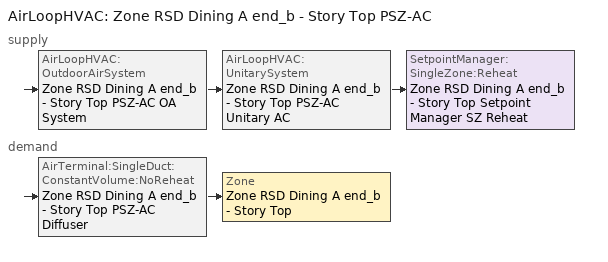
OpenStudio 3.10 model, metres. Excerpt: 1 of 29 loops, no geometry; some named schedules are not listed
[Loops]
AirLoopHVAC 'Zone RSD Dining A end_b - Story Top PSZ-AC'
 supply: AirLoopHVAC:OutdoorAirSystem 'Zone RSD Dining A end_b - Story Top PSZ-AC OA System' > AirLoopHVAC:UnitarySystem 'Zone RSD Dining A end_b - Story Top PSZ-AC Unitary AC' > SetpointManager:SingleZone:Reheat 'Zone RSD Dining A end_b - Story Top Setpoint Manager SZ Reheat'
 demand: AirTerminal:SingleDuct:ConstantVolume:NoReheat 'Zone RSD Dining A end_b - Story Top PSZ-AC Diffuser' > Zone 'Zone RSD Dining A end_b - Story Top'
[Sizing:Zone]
Zone RSD Dining A end_b - Story Top: Zone Cooling Design Supply Air Temperature Input Method=SupplyAirTemperature; Zone Cooling Design Supply Air Temperature {C}=12.7778; Zone Cooling Design Supply Air Temperature Difference {deltaC}=11.11; Zone Heating Design Supply Air Temperature Input Method=SupplyAirTemperature; Zone Heating Design Supply Air Temperature {C}=50; Zone Heating Design Supply Air Temperature Difference {deltaC}=11.11; Zone Cooling Design Supply Air Humidity Ratio {kg-H2O/kg-air}=0.0085; Zone Heating Design Supply Air Humidity Ratio {kg-H2O/kg-air}=0.008; Cooling Design Air Flow Method=DesignDay; Heating Design Air Flow Method=DesignDay; Account for Dedicated Outdoor Air System=No; Dedicated Outdoor Air System Control Strategy=NeutralSupplyAir; Dedicated Outdoor Air Low Setpoint Temperature for Design {C}=autosize; Dedicated Outdoor Air High Setpoint Temperature for Design {C}=autosize; Zone Load Sizing Method=Sensible Load Only No Latent Load; Zone Latent Cooling Design Supply Air Humidity Ratio Input Method=HumidityRatioDifference; Zone Cooling Design Supply Air Humidity Ratio Difference {kgWater/kgDryAir}=0.005; Zone Latent Heating Design Supply Air Humidity Ratio Input Method=HumidityRatioDifference; Zone Humidification Design Supply Air Humidity Ratio Difference {kgWater/kgDryAir}=0.005; Sizing Option=Coincident
[Zone equipment]
Zone RSD Dining A end_b - Story Top: Zone RSD Dining A end_b - Story Top PSZ-AC Diffuser
[AirLoopHVAC]
Zone RSD Dining A end_b - Story Top PSZ-AC: Availability Schedule=Always On Discrete; Design Supply Air Flow Rate {m3/s}=0.262801; Design Return Air Flow Fraction of Supply Air Flow=1
[Sizing:System]
Zone RSD Dining A end_b - Story Top PSZ-AC: Type of Load to Size On=Sensible; Design Outdoor Air Flow Rate {m3/s}=0.262801; Central Heating Maximum System Air Flow Ratio=1; Preheat Design Temperature {C}=7.22222; Preheat Design Humidity Ratio {kg-H2O/kg-Air}=0.008; Precool Design Temperature {C}=12.7778; Precool Design Humidity Ratio {kg-H2O/kg-Air}=0.008; Central Cooling Design Supply Air Temperature {C}=12.7778; Central Heating Design Supply Air Temperature {C}=50; Sizing Option=Coincident; 100% Outdoor Air in Cooling=No; 100% Outdoor Air in Heating=No; Central Cooling Design Supply Air Humidity Ratio {kg-H2O/kg-Air}=0.0085; Central Heating Design Supply Air Humidity Ratio {kg-H2O/kg-Air}=0.008; Cooling Design Air Flow Method=DesignDay; Heating Design Air Flow Method=DesignDay; System Outdoor Air Method=ZoneSum; Zone Maximum Outdoor Air Fraction=1; Cooling Supply Air Flow Rate Per Floor Area {m3/s-m2}=0.00996765; Cooling Fraction of Autosized Cooling Supply Air Flow Rate=1; Cooling Supply Air Flow Rate Per Unit Cooling Capacity {m3/s-W}=3.94755e-05; Heating Supply Air Flow Rate Per Floor Area {m3/s-m2}=0.00996765; Heating Fraction of Autosized Heating Supply Air Flow Rate=1; Heating Fraction of Autosized Cooling Supply Air Flow Rate=1; Heating Supply Air Flow Rate Per Unit Heating Capacity {m3/s-W}=3.15882e-05; Cooling Design Capacity Method=CoolingDesignCapacity; Cooling Design Capacity {W}=4359.62; Cooling Design Capacity Per Floor Area {W/m2}=234.7; Fraction of Autosized Cooling Design Capacity=1; Heating Design Capacity Method=HeatingDesignCapacity; Heating Design Capacity {W}=5207.18; Heating Design Capacity Per Floor Area {W/m2}=157; Fraction of Autosized Heating Design Capacity=1; Central Cooling Capacity Control Method=OnOff; Occupant Diversity=1
[SetpointManager:SingleZone:Reheat]
Zone RSD Dining A end_b - Story Top Setpoint Manager SZ Reheat: Minimum Supply Air Temperature {C}=12.7778; Maximum Supply Air Temperature {C}=50; Control Zone=Zone RSD Dining A end_b - Story Top; Setpoint Node or NodeList=Zone RSD Dining A end_b - Story Top PSZ-AC Supply Outlet Node
[Coil:Heating:Gas]
Zone RSD Dining A end_b - Story Top PSZ-AC Gas Htg Coil: Availability Schedule=Always On Discrete; Gas Burner Efficiency=0.8; Nominal Capacity {W}=11584.7; On Cycle Parasitic Electric Load {W}=0; Off Cycle Parasitic Gas Load {W}=0
[Coil:Heating:Electric]
Zone RSD Dining A end_b - Story Top PSZ-AC No Heat: Availability Schedule=Always Off Discrete; Efficiency=1; Nominal Capacity {W}=0
[Coil:Cooling:DX:SingleSpeed]
Zone RSD Dining A end_b - Story Top PSZ-AC 1spd DX AC Clg Coil 17kBtu/hr 9.7SEER 17kBtu/hr 13.0SEER: Availability Schedule=Always On Discrete; Rated Total Cooling Capacity {W}=5450.02; Rated Sensible Heat Ratio=0.762468; Rated COP {W/W}=3.91157; Rated Air Flow Rate {m3/s}=0.262801; Rated Evaporator Fan Power Per Volume Flow Rate 2017 {W/(m3/s)}=773.3; Rated Evaporator Fan Power Per Volume Flow Rate 2023 {W/(m3/s)}=934.4; Total Cooling Capacity Function of Temperature Curve=SpltAC1Sp_ClCap_fT; Total Cooling Capacity Function of Flow Fraction Curve=DXCOOL-NECB2011-REF-CAPFFLOW; Energy Input Ratio Function of Temperature Curve=SpltAC1Sp_EIR_fT; Energy Input Ratio Function of Flow Fraction Curve=DXCOOL-NECB2011-REF-COOLEIRFFLOW; Part Load Fraction Correlation Curve=DXCOOL-NECB2011-REF-COOLPLFFPLR; Minimum Outdoor Dry-Bulb Temperature for Compressor Operation {C}=-25; Nominal Time for Condensate Removal to Begin {s}=0; Ratio of Initial Moisture Evaporation Rate and Steady State Latent Capacity=0; Maximum Cycling Rate {cycles/hr}=0; Latent Capacity Time Constant {s}=0; Condenser Type=AirCooled; Evaporative Condenser Effectiveness=0.9; Evaporative Condenser Air Flow Rate {m3/s}=autosize; Evaporative Condenser Pump Rated Power Consumption {W}=autosize; Crankcase Heater Capacity {W}=0; Maximum Outdoor Dry-Bulb Temperature for Crankcase Heater Operation {C}=10; Basin Heater Capacity {W/K}=0; Basin Heater Setpoint Temperature {C}=2
[Fan:OnOff]
Zone RSD Dining A end_b - Story Top PSZ-AC Fan: Availability Schedule=Always On Discrete; Fan Total Efficiency=0.546; Pressure Rise {Pa}=622.722; Maximum Flow Rate {m3/s}=0.262801; Motor Efficiency=0.84; Motor In Airstream Fraction=1; Fan Power Ratio Function of Speed Ratio Curve=Fan On Off Power Curve 20; Fan Efficiency Ratio Function of Speed Ratio Curve=Fan On Off Efficiency Curve 20
[AirLoopHVAC:UnitarySystem]
Zone RSD Dining A end_b - Story Top PSZ-AC Unitary AC: Control Type=Load; Controlling Zone or Thermostat Location=Zone RSD Dining A end_b - Story Top; Dehumidification Control Type=None; Availability Schedule=Outage Availability Schedule; Supply Fan=Zone RSD Dining A end_b - Story Top PSZ-AC Fan; Fan Placement=DrawThrough; Supply Air Fan Operating Mode Schedule=Always On Discrete; Heating Coil=Zone RSD Dining A end_b - Story Top PSZ-AC Gas Htg Coil; DX Heating Coil Sizing Ratio=1; Cooling Coil=Zone RSD Dining A end_b - Story Top PSZ-AC 1spd DX AC Clg Coil 17kBtu/hr 9.7SEER 17kBtu/hr 13.0SEER; Use DOAS DX Cooling Coil=No; DOAS DX Cooling Coil Leaving Minimum Air Temperature {C}=2; Latent Load Control=SensibleOnlyLoadControl; Supplemental Heating Coil=Zone RSD Dining A end_b - Story Top PSZ-AC No Heat; Supply Air Flow Rate Method During Cooling Operation=SupplyAirFlowRate; Supply Air Flow Rate During Cooling Operation {m3/s}=0.262801; Supply Air Flow Rate Method During Heating Operation=SupplyAirFlowRate; Supply Air Flow Rate During Heating Operation {m3/s}=0.262801; Supply Air Flow Rate Method When No Cooling or Heating is Required=None; No Load Supply Air Flow Rate Control Set To Low Speed=Yes; Maximum Supply Air Temperature {C}=50; Maximum Outdoor Dry-Bulb Temperature for Supplemental Heater Operation {C}=21; Ancilliary On-Cycle Electric Power {W}=0; Ancilliary Off-Cycle Electric Power {W}=0
[Controller:OutdoorAir]
Zone RSD Dining A end_b - Story Top PSZ-AC OA System Controller: Minimum Outdoor Air Flow Rate {m3/s}=0; Maximum Outdoor Air Flow Rate {m3/s}=0.262801; Economizer Control Type=NoEconomizer; Economizer Control Action Type=ModulateFlow; Economizer Maximum Limit Dry-Bulb Temperature {C}=28; Economizer Maximum Limit Enthalpy {J/kg}=64000; Lockout Type=LockoutWithCompressor; Minimum Limit Type=FixedMinimum; Minimum Outdoor Air Schedule=Zone RSD Dining A end_b - Story Top PSZ-AC_night_ventcycle_schedule; Controller Mechanical Ventilation=Controller Mechanical Ventilation 21; High Humidity Control=No; High Humidity Outdoor Air Flow Ratio=1; Control High Indoor Humidity Based on Outdoor Humidity Ratio=Yes; Heat Recovery Bypass Control Type=BypassWhenWithinEconomizerLimits; Economizer Operation Staging=InterlockedWithMechanicalCooling
[Controller:MechanicalVentilation]
Controller Mechanical Ventilation 21: Availability Schedule=Always On Discrete; Demand Controlled Ventilation=Yes
[AirLoopHVAC:OutdoorAirSystem]
Zone RSD Dining A end_b - Story Top PSZ-AC OA System: Controller=Zone RSD Dining A end_b - Story Top PSZ-AC OA System Controller
[AirTerminal:SingleDuct:ConstantVolume:NoReheat]
Zone RSD Dining A end_b - Story Top PSZ-AC Diffuser: Availability Schedule=Always On Discrete; Maximum Air Flow Rate {m3/s}=0.262801
[Schedule:Constant]
Name | Value
Always On Discrete; Zone RSD Dining A end_b - Story Top PSZ-AC_night_ventcycle_schedule | 1
Always Off Discrete | 0
[Curve:Exponent]
Fan On Off Power Curve 20: Coefficient1 Constant=1; Coefficient2 Constant=0; Coefficient3 Constant=0; Minimum Value of x=0; Maximum Value of x=1
[Curve:Cubic] Maximum Value of x=1
Name | Coefficient1 Constant | Coefficient2 x | Coefficient3 x**2 | Coefficient4 x**3 | Minimum Value of x
Fan On Off Efficiency Curve 20 | 1 | 0 | 0 | 0 | 0
DXCOOL-NECB2011-REF-COOLPLFFPLR | 0.0277 | 4.9151 | -8.184 | 4.2702 | 0.7
[Curve:Biquadratic] Minimum Value of x=7.22222; Maximum Value of x=29.44444; Minimum Value of y=-23.333; Maximum Value of y=46.11111
Name | Coefficient1 Constant | Coefficient2 x | Coefficient3 x**2 | Coefficient4 y | Coefficient5 y**2 | Coefficient6 x*y
SpltAC1Sp_ClCap_fT | 0.67916 | 0.016938 | 0.00069336 | 0.0045576 | -8.42e-05 | -0.00047628
SpltAC1Sp_EIR_fT | 0.739046 | -0.00778968 | 0.000128304 | -0.00027 | 0.0006642 | -0.000648
[Curve:Quadratic] Coefficient1 Constant=1; Coefficient2 x=0; Coefficient3 x**2=0; Minimum Value of x=0; Maximum Value of x=1
DXCOOL-NECB2011-REF-CAPFFLOW; DXCOOL-NECB2011-REF-COOLEIRFFLOW
